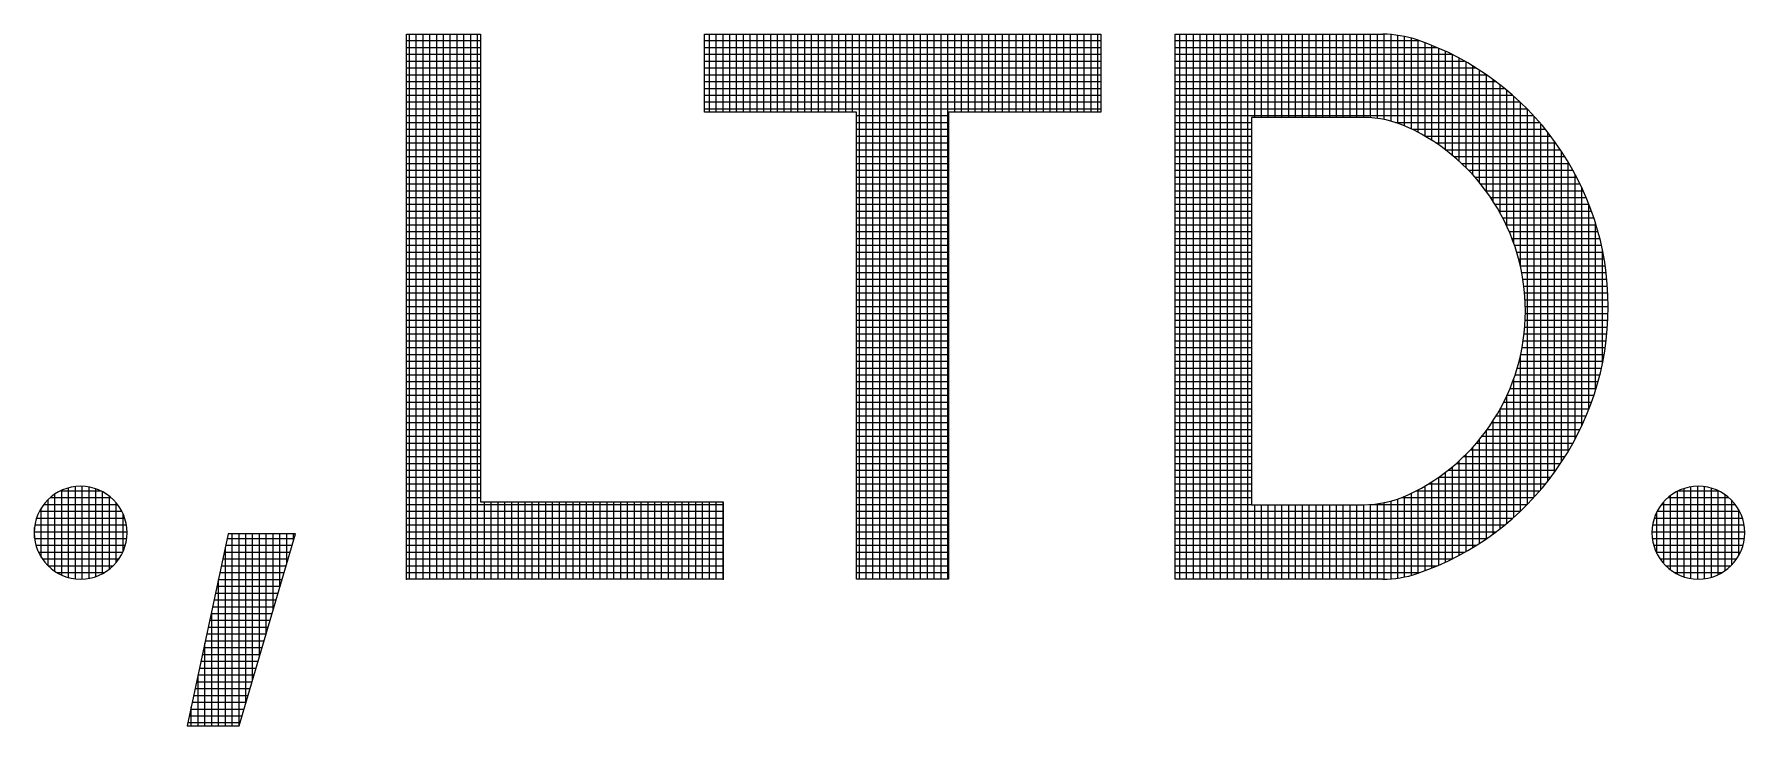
# Model space of a CAD drawing. Header units: inches. Extents: x 0 to 841, y 0 to 594.
# Drawn here: x 735.803 to 740.16, y 99.515 to 101.275 of the extents above; entities that cross this region are included whole.
import ezdxf

# ---------------------------------------------------------------- set-up
doc = ezdxf.new("R2010")
doc.units = ezdxf.units.IN
doc.header["$MEASUREMENT"] = 0
doc.layers.add('BG 한국지역난방기술주식회사 CI', color=7, linetype='Continuous')

msp = doc.modelspace()

# ---------------------------------------------------------------- linework, layer by layer
at = {"layer": 'BG 한국지역난방기술주식회사 CI', "color": 7, "linetype": 'Continuous', "lineweight": 25}
for p, q in [((736.7511, 99.8879), (736.7511, 101.2754)), ((736.7511, 101.2754), (736.9396, 101.2754)), ((736.7585, 99.8879), (736.7585, 101.2754)), ((736.7759, 99.8879), (736.7759, 101.2754)), ((736.7932, 99.8879), (736.7932, 101.2754)), ((736.8106, 99.8879), (736.8106, 101.2754)), ((736.828, 99.8879), (736.828, 101.2754)), ((736.8453, 99.8879), (736.8453, 101.2754)), ((736.8627, 99.8879), (736.8627, 101.2754)), ((736.88, 99.8879), (736.88, 101.2754)), ((736.8974, 99.8879), (736.8974, 101.2754)), ((736.9148, 99.8879), (736.9148, 101.2754)), ((736.9321, 99.8879), (736.9321, 101.2754)), ((736.9396, 101.2754), (736.9396, 100.0853)), ((737.5099, 101.0771), (737.5099, 101.2754)), ((737.5099, 101.2754), (738.5196, 101.2754)), ((737.5225, 101.0771), (737.5225, 101.2754)), ((737.5399, 101.0771), (737.5399, 101.2754)), ((737.5573, 101.0771), (737.5573, 101.2754)), ((737.5746, 101.0771), (737.5746, 101.2754)), ((737.592, 101.0771), (737.592, 101.2754)), ((737.6094, 101.0771), (737.6094, 101.2754)), ((737.6267, 101.0771), (737.6267, 101.2754)), ((737.6441, 101.0771), (737.6441, 101.2754)), ((737.6614, 101.0771), (737.6614, 101.2754)), ((737.6788, 101.0771), (737.6788, 101.2754)), ((737.6962, 101.0771), (737.6962, 101.2754)), ((737.7135, 101.0771), (737.7135, 101.2754)), ((737.7309, 101.0771), (737.7309, 101.2754)), ((737.7483, 101.0771), (737.7483, 101.2754)), ((737.7656, 101.0771), (737.7656, 101.2754)), ((737.783, 101.0771), (737.783, 101.2754)), ((737.8004, 101.0771), (737.8004, 101.2754)), ((737.8177, 101.0771), (737.8177, 101.2754)), ((737.8351, 101.0771), (737.8351, 101.2754)), ((737.8525, 101.0771), (737.8525, 101.2754)), ((737.8698, 101.0771), (737.8698, 101.2754)), ((737.8872, 101.0771), (737.8872, 101.2754)), ((737.9046, 99.8879), (737.9046, 101.2754)), ((737.9219, 99.8879), (737.9219, 101.2754)), ((737.9393, 99.8879), (737.9393, 101.2754)), ((737.9566, 99.8879), (737.9566, 101.2754)), ((737.974, 99.8879), (737.974, 101.2754)), ((737.9914, 99.8879), (737.9914, 101.2754)), ((738.0087, 99.8879), (738.0087, 101.2754)), ((738.0261, 99.8879), (738.0261, 101.2754)), ((738.0435, 99.8879), (738.0435, 101.2754)), ((738.0608, 99.8879), (738.0608, 101.2754)), ((738.0782, 99.8879), (738.0782, 101.2754)), ((738.0956, 99.8879), (738.0956, 101.2754)), ((738.1129, 99.8879), (738.1129, 101.2754)), ((738.1303, 99.8879), (738.1303, 101.2754)), ((738.1477, 101.0771), (738.1477, 101.2754)), ((738.165, 101.0771), (738.165, 101.2754)), ((738.1824, 101.0771), (738.1824, 101.2754)), ((738.1997, 101.0771), (738.1997, 101.2754)), ((738.2171, 101.0771), (738.2171, 101.2754)), ((738.2345, 101.0771), (738.2345, 101.2754)), ((738.2518, 101.0771), (738.2518, 101.2754)), ((738.2692, 101.0771), (738.2692, 101.2754)), ((738.2866, 101.0771), (738.2866, 101.2754)), ((738.3039, 101.0771), (738.3039, 101.2754)), ((738.3213, 101.0771), (738.3213, 101.2754)), ((738.3387, 101.0771), (738.3387, 101.2754)), ((738.356, 101.0771), (738.356, 101.2754)), ((738.3734, 101.0771), (738.3734, 101.2754)), ((738.3908, 101.0771), (738.3908, 101.2754)), ((738.4081, 101.0771), (738.4081, 101.2754)), ((738.4255, 101.0771), (738.4255, 101.2754)), ((738.4429, 101.0771), (738.4429, 101.2754)), ((738.4602, 101.0771), (738.4602, 101.2754)), ((738.4776, 101.0771), (738.4776, 101.2754)), ((738.4949, 101.0771), (738.4949, 101.2754)), ((738.5123, 101.0771), (738.5123, 101.2754)), ((738.5196, 101.2754), (738.5196, 101.0771)), ((738.7092, 99.8879), (738.7092, 101.2754)), ((738.7092, 101.2754), (739.2378, 101.2754)), ((738.7207, 99.8879), (738.7207, 101.2754)), ((738.738, 99.8879), (738.738, 101.2754)), ((738.7554, 99.8879), (738.7554, 101.2754)), ((738.7728, 99.8879), (738.7728, 101.2754)), ((738.7901, 99.8879), (738.7901, 101.2754)), ((738.8075, 99.8879), (738.8075, 101.2754)), ((738.8249, 99.8879), (738.8249, 101.2754)), ((738.8422, 99.8879), (738.8422, 101.2754)), ((738.8596, 99.8879), (738.8596, 101.2754)), ((738.877, 99.8879), (738.877, 101.2754)), ((738.8943, 99.8879), (738.8943, 101.2754)), ((738.9117, 101.0635), (738.9117, 101.2754)), ((738.9291, 101.0635), (738.9291, 101.2754)), ((738.9464, 101.0635), (738.9464, 101.2754)), ((738.9638, 101.0635), (738.9638, 101.2754)), ((738.9811, 101.0635), (738.9811, 101.2754)), ((738.9985, 101.0635), (738.9985, 101.2754)), ((739.0159, 101.0635), (739.0159, 101.2754)), ((739.0332, 101.0635), (739.0332, 101.2754)), ((739.0506, 101.0635), (739.0506, 101.2754)), ((739.068, 101.0635), (739.068, 101.2754)), ((739.0853, 101.0635), (739.0853, 101.2754)), ((739.1027, 101.0635), (739.1027, 101.2754)), ((739.1201, 101.0635), (739.1201, 101.2754)), ((739.1374, 101.0635), (739.1374, 101.2754)), ((739.1548, 101.0635), (739.1548, 101.2754)), ((739.1722, 101.0635), (739.1722, 101.2754)), ((739.1895, 101.0635), (739.1895, 101.2754)), ((739.2069, 101.0629), (739.2069, 101.2754)), ((739.2243, 101.0611), (739.2243, 101.2754)), ((739.2416, 101.0582), (739.2416, 101.2754)), ((739.259, 101.0541), (739.259, 101.2746)), ((739.2763, 101.0488), (739.2763, 101.2727)), ((739.2937, 101.0422), (739.2937, 101.2696)), ((736.7511, 101.2591), (736.9396, 101.2591)), ((736.7511, 101.2418), (736.9396, 101.2418)), ((736.7511, 101.2244), (736.9396, 101.2244)), ((737.5099, 101.2591), (738.5196, 101.2591)), ((737.5099, 101.2418), (738.5196, 101.2418)), ((737.5099, 101.2244), (738.5196, 101.2244)), ((738.7092, 101.2591), (739.3308, 101.2591)), ((738.7092, 101.2418), (739.3757, 101.2418)), ((738.7092, 101.2244), (739.4134, 101.2244)), ((739.3111, 101.0342), (739.3111, 101.2654)), ((739.3284, 101.0254), (739.3284, 101.2599)), ((739.3458, 101.0157), (739.3458, 101.2537)), ((739.3632, 101.0051), (739.3632, 101.247)), ((739.3805, 100.9935), (739.3805, 101.2397)), ((739.3979, 100.9809), (739.3979, 101.2319)), ((739.4153, 100.967), (739.4153, 101.2235)), ((736.7511, 101.207), (736.9396, 101.207)), ((736.7511, 101.1897), (736.9396, 101.1897)), ((737.5099, 101.207), (738.5196, 101.207)), ((737.5099, 101.1897), (738.5196, 101.1897)), ((738.7092, 101.207), (739.4463, 101.207)), ((738.7092, 101.1897), (739.4755, 101.1897)), ((739.4326, 100.9519), (739.4326, 101.2145)), ((739.45, 100.9354), (739.45, 101.2049)), ((739.4674, 100.9172), (739.4674, 101.1947)), ((739.4847, 100.8971), (739.4847, 101.1838)), ((736.7511, 101.1723), (736.9396, 101.1723)), ((736.7511, 101.1549), (736.9396, 101.1549)), ((736.7511, 101.1376), (736.9396, 101.1376)), ((737.5099, 101.1723), (738.5196, 101.1723)), ((737.5099, 101.1549), (738.5196, 101.1549)), ((737.5099, 101.1376), (738.5196, 101.1376)), ((738.7092, 101.1723), (739.502, 101.1723)), ((738.7092, 101.1549), (739.5261, 101.1549)), ((738.7092, 101.1376), (739.5482, 101.1376)), ((739.5021, 100.8746), (739.5021, 101.1722)), ((739.5195, 100.8493), (739.5195, 101.1599)), ((739.5368, 100.8202), (739.5368, 101.1467)), ((736.7511, 101.1202), (736.9396, 101.1202)), ((736.7511, 101.1029), (736.9396, 101.1029)), ((737.5099, 101.1202), (738.5196, 101.1202)), ((737.5099, 101.1029), (738.5196, 101.1029)), ((738.7092, 101.1202), (739.5687, 101.1202)), ((738.7092, 101.1029), (739.5878, 101.1029)), ((739.5542, 100.7859), (739.5542, 101.1327)), ((739.5715, 100.7432), (739.5715, 101.1177)), ((739.5889, 100.6829), (739.5889, 101.1018)), ((736.7511, 101.0855), (736.9396, 101.0855)), ((736.7511, 101.0681), (736.9396, 101.0681)), ((736.7511, 101.0508), (736.9396, 101.0508)), ((737.5099, 101.0855), (738.5196, 101.0855)), ((737.8977, 101.0771), (737.5099, 101.0771)), ((737.8977, 99.8879), (737.8977, 101.0771)), ((737.8977, 101.0681), (738.1318, 101.0681)), ((737.8977, 101.0508), (738.1318, 101.0508)), ((738.1318, 101.0771), (738.1318, 99.8879)), ((738.5196, 101.0771), (738.1318, 101.0771)), ((738.7092, 101.0855), (739.6055, 101.0855)), ((738.7092, 101.0681), (739.6221, 101.0681)), ((738.7092, 101.0508), (738.9033, 101.0508)), ((739.1877, 101.0635), (738.9033, 101.0635)), ((738.9033, 101.0635), (738.9033, 100.0776)), ((739.2704, 101.0508), (739.6376, 101.0508)), ((739.6063, 100.0786), (739.6063, 101.0847)), ((739.6236, 100.0969), (739.6236, 101.0664)), ((736.7511, 101.0334), (736.9396, 101.0334)), ((736.7511, 101.016), (736.9396, 101.016)), ((737.8977, 101.0334), (738.1318, 101.0334)), ((737.8977, 101.016), (738.1318, 101.016)), ((738.7092, 101.0334), (738.9033, 101.0334)), ((738.7092, 101.016), (738.9033, 101.016)), ((739.3128, 101.0334), (739.6521, 101.0334)), ((739.3452, 101.016), (739.6657, 101.016)), ((739.641, 100.1165), (739.641, 101.0467)), ((739.6584, 100.1377), (739.6584, 101.0255)), ((736.7511, 100.9987), (736.9396, 100.9987)), ((736.7511, 100.9813), (736.9396, 100.9813)), ((736.7511, 100.9639), (736.9396, 100.9639)), ((737.8977, 100.9987), (738.1318, 100.9987)), ((737.8977, 100.9813), (738.1318, 100.9813)), ((737.8977, 100.9639), (738.1318, 100.9639)), ((738.7092, 100.9987), (738.9033, 100.9987)), ((738.7092, 100.9813), (738.9033, 100.9813)), ((738.7092, 100.9639), (738.9033, 100.9639)), ((739.373, 100.9987), (739.6785, 100.9987)), ((739.3973, 100.9813), (739.6906, 100.9813)), ((739.419, 100.9639), (739.7018, 100.9639)), ((739.6757, 100.1607), (739.6757, 101.0026)), ((739.6931, 100.1858), (739.6931, 100.9775)), ((736.7511, 100.9466), (736.9396, 100.9466)), ((736.7511, 100.9292), (736.9396, 100.9292)), ((737.8977, 100.9466), (738.1318, 100.9466)), ((737.8977, 100.9292), (738.1318, 100.9292)), ((738.7092, 100.9466), (738.9033, 100.9466)), ((738.7092, 100.9292), (738.9033, 100.9292)), ((739.4384, 100.9466), (739.7124, 100.9466)), ((739.4561, 100.9292), (739.7224, 100.9292)), ((739.7105, 100.2134), (739.7105, 100.9499)), ((739.7278, 100.2441), (739.7278, 100.9192)), ((736.7511, 100.9118), (736.9396, 100.9118)), ((736.7511, 100.8945), (736.9396, 100.8945)), ((736.7511, 100.8771), (736.9396, 100.8771)), ((737.8977, 100.9118), (738.1318, 100.9118)), ((737.8977, 100.8945), (738.1318, 100.8945)), ((737.8977, 100.8771), (738.1318, 100.8771)), ((738.7092, 100.9118), (738.9033, 100.9118)), ((738.7092, 100.8945), (738.9033, 100.8945)), ((738.7092, 100.8771), (738.9033, 100.8771)), ((739.4722, 100.9118), (739.7317, 100.9118)), ((739.4868, 100.8945), (739.7404, 100.8945)), ((739.5003, 100.8771), (739.7485, 100.8771)), ((739.7452, 100.2789), (739.7452, 100.8844)), ((736.7511, 100.8597), (736.9396, 100.8597)), ((736.7511, 100.8424), (736.9396, 100.8424)), ((737.8977, 100.8597), (738.1318, 100.8597)), ((737.8977, 100.8424), (738.1318, 100.8424)), ((738.7092, 100.8597), (738.9033, 100.8597)), ((738.7092, 100.8424), (738.9033, 100.8424)), ((739.5125, 100.8597), (739.7561, 100.8597)), ((739.5238, 100.8424), (739.7631, 100.8424)), ((739.7626, 100.3194), (739.7626, 100.8439)), ((736.7511, 100.825), (736.9396, 100.825)), ((736.7511, 100.8077), (736.9396, 100.8077)), ((736.7511, 100.7903), (736.9396, 100.7903)), ((737.8977, 100.825), (738.1318, 100.825)), ((737.8977, 100.8077), (738.1318, 100.8077)), ((737.8977, 100.7903), (738.1318, 100.7903)), ((738.7092, 100.825), (738.9033, 100.825)), ((738.7092, 100.8077), (738.9033, 100.8077)), ((738.7092, 100.7903), (738.9033, 100.7903)), ((739.5341, 100.825), (739.7696, 100.825)), ((739.5435, 100.8077), (739.7757, 100.8077)), ((739.5521, 100.7903), (739.7812, 100.7903)), ((739.7799, 100.3689), (739.7799, 100.7944)), ((736.7511, 100.7729), (736.9396, 100.7729)), ((736.7511, 100.7556), (736.9396, 100.7556)), ((737.8977, 100.7729), (738.1318, 100.7729)), ((737.8977, 100.7556), (738.1318, 100.7556)), ((738.7092, 100.7729), (738.9033, 100.7729)), ((738.7092, 100.7556), (738.9033, 100.7556)), ((739.5599, 100.7729), (739.7862, 100.7729)), ((739.567, 100.7556), (739.7908, 100.7556)), ((736.7511, 100.7382), (736.9396, 100.7382)), ((736.7511, 100.7208), (736.9396, 100.7208)), ((736.7511, 100.7035), (736.9396, 100.7035)), ((737.8977, 100.7382), (738.1318, 100.7382)), ((737.8977, 100.7208), (738.1318, 100.7208)), ((737.8977, 100.7035), (738.1318, 100.7035)), ((738.7092, 100.7382), (738.9033, 100.7382)), ((738.7092, 100.7208), (738.9033, 100.7208)), ((738.7092, 100.7035), (738.9033, 100.7035)), ((739.5733, 100.7382), (739.7949, 100.7382)), ((739.5789, 100.7208), (739.7986, 100.7208)), ((739.5839, 100.7035), (739.8018, 100.7035)), ((739.7973, 100.4361), (739.7973, 100.7272)), ((736.7511, 100.6861), (736.9396, 100.6861)), ((736.7511, 100.6687), (736.9396, 100.6687)), ((737.8977, 100.6861), (738.1318, 100.6861)), ((737.8977, 100.6687), (738.1318, 100.6687)), ((738.7092, 100.6861), (738.9033, 100.6861)), ((738.7092, 100.6687), (738.9033, 100.6687)), ((739.5882, 100.6861), (739.8045, 100.6861)), ((739.5919, 100.6687), (739.8069, 100.6687)), ((736.7511, 100.6514), (736.9396, 100.6514)), ((736.7511, 100.634), (736.9396, 100.634)), ((736.7511, 100.6166), (736.9396, 100.6166)), ((737.8977, 100.6514), (738.1318, 100.6514)), ((737.8977, 100.634), (738.1318, 100.634)), ((737.8977, 100.6166), (738.1318, 100.6166)), ((738.7092, 100.6514), (738.9033, 100.6514)), ((738.7092, 100.634), (738.9033, 100.634)), ((738.7092, 100.6166), (738.9033, 100.6166)), ((739.5949, 100.6514), (739.8088, 100.6514)), ((739.5974, 100.634), (739.8103, 100.634)), ((739.5992, 100.6166), (739.8113, 100.6166)), ((736.7511, 100.5993), (736.9396, 100.5993)), ((736.7511, 100.5819), (736.9396, 100.5819)), ((737.8977, 100.5993), (738.1318, 100.5993)), ((737.8977, 100.5819), (738.1318, 100.5819)), ((738.7092, 100.5993), (738.9033, 100.5993)), ((738.7092, 100.5819), (738.9033, 100.5819)), ((739.6005, 100.5993), (739.812, 100.5993)), ((739.6012, 100.5819), (739.8122, 100.5819)), ((736.7511, 100.5646), (736.9396, 100.5646)), ((736.7511, 100.5472), (736.9396, 100.5472)), ((736.7511, 100.5298), (736.9396, 100.5298)), ((737.8977, 100.5646), (738.1318, 100.5646)), ((737.8977, 100.5472), (738.1318, 100.5472)), ((737.8977, 100.5298), (738.1318, 100.5298)), ((738.7092, 100.5646), (738.9033, 100.5646)), ((738.7092, 100.5472), (738.9033, 100.5472)), ((738.7092, 100.5298), (738.9033, 100.5298)), ((739.5997, 100.5298), (739.8103, 100.5298)), ((739.6008, 100.5472), (739.8114, 100.5472)), ((739.6013, 100.5646), (739.812, 100.5646)), ((736.7511, 100.5125), (736.9396, 100.5125)), ((736.7511, 100.4951), (736.9396, 100.4951)), ((737.8977, 100.5125), (738.1318, 100.5125)), ((737.8977, 100.4951), (738.1318, 100.4951)), ((738.7092, 100.5125), (738.9033, 100.5125)), ((738.7092, 100.4951), (738.9033, 100.4951)), ((739.5957, 100.4951), (739.807, 100.4951)), ((739.598, 100.5125), (739.8089, 100.5125)), ((736.7511, 100.4777), (736.9396, 100.4777)), ((736.7511, 100.4604), (736.9396, 100.4604)), ((736.7511, 100.443), (736.9396, 100.443)), ((737.8977, 100.4777), (738.1318, 100.4777)), ((737.8977, 100.4604), (738.1318, 100.4604)), ((737.8977, 100.443), (738.1318, 100.443)), ((738.7092, 100.4777), (738.9033, 100.4777)), ((738.7092, 100.4604), (738.9033, 100.4604)), ((738.7092, 100.443), (738.9033, 100.443)), ((739.5852, 100.443), (739.7987, 100.443)), ((739.5889, 100.0615), (739.5889, 100.4583)), ((739.5894, 100.4604), (739.8019, 100.4604)), ((739.5929, 100.4777), (739.8046, 100.4777)), ((736.7511, 100.4256), (736.9396, 100.4256)), ((736.7511, 100.4083), (736.9396, 100.4083)), ((737.8977, 100.4256), (738.1318, 100.4256)), ((737.8977, 100.4083), (738.1318, 100.4083)), ((738.7092, 100.4256), (738.9033, 100.4256)), ((738.7092, 100.4083), (738.9033, 100.4083)), ((739.5715, 100.0455), (739.5715, 100.398)), ((739.5751, 100.4083), (739.7909, 100.4083)), ((739.5805, 100.4256), (739.795, 100.4256)), ((736.7511, 100.3909), (736.9396, 100.3909)), ((736.7511, 100.3735), (736.9396, 100.3735)), ((736.7511, 100.3562), (736.9396, 100.3562)), ((737.8977, 100.3909), (738.1318, 100.3909)), ((737.8977, 100.3735), (738.1318, 100.3735)), ((737.8977, 100.3562), (738.1318, 100.3562)), ((738.7092, 100.3909), (738.9033, 100.3909)), ((738.7092, 100.3735), (738.9033, 100.3735)), ((738.7092, 100.3562), (738.9033, 100.3562)), ((739.5542, 100.0306), (739.5542, 100.3553)), ((739.5546, 100.3562), (739.7759, 100.3562)), ((739.5621, 100.3735), (739.7814, 100.3735)), ((739.569, 100.3909), (739.7864, 100.3909)), ((736.7511, 100.3388), (736.9396, 100.3388)), ((736.7511, 100.3214), (736.9396, 100.3214)), ((737.8977, 100.3388), (738.1318, 100.3388)), ((737.8977, 100.3214), (738.1318, 100.3214)), ((738.7092, 100.3388), (738.9033, 100.3388)), ((738.7092, 100.3214), (738.9033, 100.3214)), ((739.5368, 100.0166), (739.5368, 100.321)), ((739.5371, 100.3214), (739.7634, 100.3214)), ((739.5462, 100.3388), (739.7699, 100.3388)), ((736.7511, 100.3041), (736.9396, 100.3041)), ((736.7511, 100.2867), (736.9396, 100.2867)), ((736.7511, 100.2694), (736.9396, 100.2694)), ((737.8977, 100.3041), (738.1318, 100.3041)), ((737.8977, 100.2867), (738.1318, 100.2867)), ((737.8977, 100.2694), (738.1318, 100.2694)), ((738.7092, 100.3041), (738.9033, 100.3041)), ((738.7092, 100.2867), (738.9033, 100.2867)), ((738.7092, 100.2694), (738.9033, 100.2694)), ((739.5021, 99.991), (739.5021, 100.2666)), ((739.5041, 100.2694), (739.7407, 100.2694)), ((739.5161, 100.2867), (739.7488, 100.2867)), ((739.5195, 100.0034), (739.5195, 100.2919)), ((739.527, 100.3041), (739.7563, 100.3041)), ((736.7511, 100.252), (736.9396, 100.252)), ((736.7511, 100.2346), (736.9396, 100.2346)), ((737.8977, 100.252), (738.1318, 100.252)), ((737.8977, 100.2346), (738.1318, 100.2346)), ((738.7092, 100.252), (738.9033, 100.252)), ((738.7092, 100.2346), (738.9033, 100.2346)), ((739.4674, 99.9685), (739.4674, 100.224)), ((739.4768, 100.2346), (739.7227, 100.2346)), ((739.4847, 99.9794), (739.4847, 100.2441)), ((739.491, 100.252), (739.732, 100.252)), ((736.7511, 100.2173), (736.9396, 100.2173)), ((736.7511, 100.1999), (736.9396, 100.1999)), ((736.7511, 100.1825), (736.9396, 100.1825)), ((737.8977, 100.2173), (738.1318, 100.2173)), ((737.8977, 100.1999), (738.1318, 100.1999)), ((737.8977, 100.1825), (738.1318, 100.1825)), ((738.7092, 100.2173), (738.9033, 100.2173)), ((738.7092, 100.1999), (738.9033, 100.1999)), ((738.7092, 100.1825), (738.9033, 100.1825)), ((739.4251, 100.1825), (739.6909, 100.1825)), ((739.4326, 99.9487), (739.4326, 100.1892)), ((739.444, 100.1999), (739.7022, 100.1999)), ((739.45, 99.9583), (739.45, 100.2058)), ((739.4611, 100.2173), (739.7128, 100.2173)), ((736.7511, 100.1652), (736.9396, 100.1652)), ((736.7511, 100.1478), (736.9396, 100.1478)), ((737.8977, 100.1652), (738.1318, 100.1652)), ((737.8977, 100.1478), (738.1318, 100.1478)), ((738.7092, 100.1652), (738.9033, 100.1652)), ((738.7092, 100.1478), (738.9033, 100.1478)), ((739.3632, 99.9163), (739.3632, 100.1361)), ((739.3805, 99.9236), (739.3805, 100.1477)), ((739.3807, 100.1478), (739.6662, 100.1478)), ((739.3979, 99.9314), (739.3979, 100.1603)), ((739.4041, 100.1652), (739.6789, 100.1652)), ((739.4153, 99.9398), (739.4153, 100.1741)), ((735.8382, 99.9219), (735.8382, 100.0907)), ((735.8436, 100.0957), (735.9982, 100.0957)), ((735.8555, 99.9078), (735.8555, 100.1048)), ((735.8703, 100.1131), (735.9716, 100.1131)), ((735.8729, 99.8983), (735.8729, 100.1143)), ((735.8903, 99.8921), (735.8903, 100.1204)), ((735.9076, 99.8889), (735.9076, 100.1237)), ((735.925, 99.8882), (735.925, 100.1244)), ((735.9424, 99.8901), (735.9424, 100.1225)), ((735.9597, 99.8947), (735.9597, 100.1179)), ((735.9771, 99.9023), (735.9771, 100.1103)), ((735.9945, 99.9138), (735.9945, 100.0988)), ((736.7511, 100.1304), (736.9396, 100.1304)), ((736.7511, 100.1131), (736.9396, 100.1131)), ((736.7511, 100.0957), (736.9396, 100.0957)), ((737.8977, 100.1304), (738.1318, 100.1304)), ((737.8977, 100.1131), (738.1318, 100.1131)), ((737.8977, 100.0957), (738.1318, 100.0957)), ((738.7092, 100.1304), (738.9033, 100.1304)), ((738.7092, 100.1131), (738.9033, 100.1131)), ((738.7092, 100.0957), (738.9033, 100.0957)), ((739.2763, 99.8906), (739.2763, 100.0924)), ((739.2855, 100.0957), (739.6226, 100.0957)), ((739.2937, 99.8936), (739.2937, 100.099)), ((739.3111, 99.8979), (739.3111, 100.107)), ((739.3233, 100.1131), (739.6381, 100.1131)), ((739.3284, 99.9033), (739.3284, 100.1158)), ((739.3458, 99.9096), (739.3458, 100.1255)), ((739.3541, 100.1304), (739.6526, 100.1304)), ((739.9646, 100.0957), (740.1192, 100.0957)), ((739.9709, 99.9118), (739.9709, 100.1008)), ((739.9883, 99.901), (739.9883, 100.1116)), ((739.9913, 100.1131), (740.0926, 100.1131)), ((740.0057, 99.8938), (740.0057, 100.1188)), ((740.023, 99.8896), (740.023, 100.123)), ((740.0404, 99.8881), (740.0404, 100.1245)), ((740.0577, 99.8892), (740.0577, 100.1234)), ((740.0751, 99.8929), (740.0751, 100.1197)), ((740.0925, 99.8995), (740.0925, 100.1131)), ((740.1098, 99.9096), (740.1098, 100.103)), ((735.8161, 100.061), (736.0257, 100.061)), ((735.8208, 99.9435), (735.8208, 100.0691)), ((735.8272, 100.0783), (736.0146, 100.0783)), ((736.0118, 99.9308), (736.0118, 100.0818)), ((736.0292, 99.9589), (736.0292, 100.0537)), ((736.7511, 100.0783), (737.5581, 100.0783)), ((736.7511, 100.061), (737.5581, 100.061)), ((736.9396, 100.0853), (737.5581, 100.0853)), ((736.9495, 99.8879), (736.9495, 100.0853)), ((736.9669, 99.8879), (736.9669, 100.0853)), ((736.9842, 99.8879), (736.9842, 100.0853)), ((737.0016, 99.8879), (737.0016, 100.0853)), ((737.019, 99.8879), (737.019, 100.0853)), ((737.0363, 99.8879), (737.0363, 100.0853)), ((737.0537, 99.8879), (737.0537, 100.0853)), ((737.0711, 99.8879), (737.0711, 100.0853)), ((737.0884, 99.8879), (737.0884, 100.0853)), ((737.1058, 99.8879), (737.1058, 100.0853)), ((737.1231, 99.8879), (737.1231, 100.0853)), ((737.1405, 99.8879), (737.1405, 100.0853)), ((737.1579, 99.8879), (737.1579, 100.0853)), ((737.1752, 99.8879), (737.1752, 100.0853)), ((737.1926, 99.8879), (737.1926, 100.0853)), ((737.21, 99.8879), (737.21, 100.0853)), ((737.2273, 99.8879), (737.2273, 100.0853)), ((737.2447, 99.8879), (737.2447, 100.0853)), ((737.2621, 99.8879), (737.2621, 100.0853)), ((737.2794, 99.8879), (737.2794, 100.0853)), ((737.2968, 99.8879), (737.2968, 100.0853)), ((737.3142, 99.8879), (737.3142, 100.0853)), ((737.3315, 99.8879), (737.3315, 100.0853)), ((737.3489, 99.8879), (737.3489, 100.0853)), ((737.3663, 99.8879), (737.3663, 100.0853)), ((737.3836, 99.8879), (737.3836, 100.0853)), ((737.401, 99.8879), (737.401, 100.0853)), ((737.4183, 99.8879), (737.4183, 100.0853)), ((737.4357, 99.8879), (737.4357, 100.0853)), ((737.4531, 99.8879), (737.4531, 100.0853)), ((737.4704, 99.8879), (737.4704, 100.0853)), ((737.4878, 99.8879), (737.4878, 100.0853)), ((737.5052, 99.8879), (737.5052, 100.0853)), ((737.5225, 99.8879), (737.5225, 100.0853)), ((737.5399, 99.8879), (737.5399, 100.0853)), ((737.5573, 99.8879), (737.5573, 100.0853)), ((737.5581, 100.0853), (737.5581, 99.8879)), ((737.8977, 100.0783), (738.1318, 100.0783)), ((737.8977, 100.061), (738.1318, 100.061)), ((738.7092, 100.0783), (738.9033, 100.0783)), ((738.7092, 100.061), (739.5884, 100.061)), ((738.9033, 100.0776), (739.1877, 100.0776)), ((738.9117, 99.8879), (738.9117, 100.0776)), ((738.9291, 99.8879), (738.9291, 100.0776)), ((738.9464, 99.8879), (738.9464, 100.0776)), ((738.9638, 99.8879), (738.9638, 100.0776)), ((738.9811, 99.8879), (738.9811, 100.0776)), ((738.9985, 99.8879), (738.9985, 100.0776)), ((739.0159, 99.8879), (739.0159, 100.0776)), ((739.0332, 99.8879), (739.0332, 100.0776)), ((739.0506, 99.8879), (739.0506, 100.0776)), ((739.068, 99.8879), (739.068, 100.0776)), ((739.0853, 99.8879), (739.0853, 100.0776)), ((739.1027, 99.8879), (739.1027, 100.0776)), ((739.1201, 99.8879), (739.1201, 100.0776)), ((739.1374, 99.8879), (739.1374, 100.0776)), ((739.1548, 99.8879), (739.1548, 100.0776)), ((739.1722, 99.8879), (739.1722, 100.0776)), ((739.1895, 99.8879), (739.1895, 100.0777)), ((739.2069, 99.8879), (739.2069, 100.0783)), ((739.2073, 100.0783), (739.606, 100.0783)), ((739.2243, 99.8879), (739.2243, 100.0801)), ((739.2416, 99.8879), (739.2416, 100.083)), ((739.259, 99.8887), (739.259, 100.0871)), ((739.9362, 99.9535), (739.9362, 100.0591)), ((739.9371, 100.061), (740.1467, 100.061)), ((739.9482, 100.0783), (740.1356, 100.0783)), ((739.9536, 99.9278), (739.9536, 100.0848)), ((740.1272, 99.9245), (740.1272, 100.0881)), ((740.1446, 99.9477), (740.1446, 100.0649)), ((735.8028, 100.0089), (736.0391, 100.0089)), ((735.8034, 99.9933), (735.8034, 100.0193)), ((735.8044, 100.0263), (736.0374, 100.0263)), ((735.8088, 100.0436), (736.0331, 100.0436)), ((736.2972, 100.0033), (736.1925, 99.5147)), ((736.4682, 100.0033), (736.2972, 100.0033)), ((736.307, 99.5147), (736.307, 100.0033)), ((736.3244, 99.5147), (736.3244, 100.0033)), ((736.3251, 99.5147), (736.4682, 100.0033)), ((736.3417, 99.5716), (736.3417, 100.0033)), ((736.3591, 99.6309), (736.3591, 100.0033)), ((736.3765, 99.6901), (736.3765, 100.0033)), ((736.3938, 99.7494), (736.3938, 100.0033)), ((736.4112, 99.8087), (736.4112, 100.0033)), ((736.4286, 99.868), (736.4286, 100.0033)), ((736.4459, 99.9272), (736.4459, 100.0033)), ((736.4633, 99.9865), (736.4633, 100.0033)), ((736.7511, 100.0436), (737.5581, 100.0436)), ((736.7511, 100.0263), (737.5581, 100.0263)), ((736.7511, 100.0089), (737.5581, 100.0089)), ((737.8977, 100.0436), (738.1318, 100.0436)), ((737.8977, 100.0263), (738.1318, 100.0263)), ((737.8977, 100.0089), (738.1318, 100.0089)), ((738.7092, 100.0436), (739.5694, 100.0436)), ((738.7092, 100.0263), (739.5489, 100.0263)), ((738.7092, 100.0089), (739.5268, 100.0089)), ((739.9238, 100.0089), (740.1601, 100.0089)), ((739.9254, 100.0263), (740.1584, 100.0263)), ((739.9298, 100.0436), (740.1541, 100.0436)), ((735.8037, 99.9915), (736.0382, 99.9915)), ((735.8072, 99.9742), (736.0347, 99.9742)), ((736.2897, 99.5147), (736.2897, 99.968)), ((736.291, 99.9742), (736.4597, 99.9742)), ((736.2947, 99.9915), (736.4648, 99.9915)), ((736.7511, 99.9915), (737.5581, 99.9915)), ((736.7511, 99.9742), (737.5581, 99.9742)), ((737.8977, 99.9915), (738.1318, 99.9915)), ((737.8977, 99.9742), (738.1318, 99.9742)), ((738.7092, 99.9915), (739.5028, 99.9915)), ((738.7092, 99.9742), (739.4764, 99.9742)), ((739.9247, 99.9915), (740.1592, 99.9915)), ((739.9282, 99.9742), (740.1557, 99.9742)), ((735.8136, 99.9568), (736.0283, 99.9568)), ((735.8235, 99.9394), (736.0184, 99.9394)), ((735.838, 99.9221), (736.0038, 99.9221)), ((736.2798, 99.9221), (736.4444, 99.9221)), ((736.2835, 99.9394), (736.4495, 99.9394)), ((736.2872, 99.9568), (736.4546, 99.9568)), ((736.7511, 99.9568), (737.5581, 99.9568)), ((736.7511, 99.9394), (737.5581, 99.9394)), ((736.7511, 99.9221), (737.5581, 99.9221)), ((737.8977, 99.9568), (738.1318, 99.9568)), ((737.8977, 99.9394), (738.1318, 99.9394)), ((737.8977, 99.9221), (738.1318, 99.9221)), ((738.7092, 99.9568), (739.4473, 99.9568)), ((738.7092, 99.9394), (739.4146, 99.9394)), ((738.7092, 99.9221), (739.377, 99.9221)), ((739.9346, 99.9568), (740.1493, 99.9568)), ((739.9445, 99.9394), (740.1394, 99.9394)), ((739.959, 99.9221), (740.1248, 99.9221)), ((735.8605, 99.9047), (735.9813, 99.9047)), ((736.2723, 99.5147), (736.2723, 99.887)), ((736.2724, 99.8873), (736.4342, 99.8873)), ((736.2761, 99.9047), (736.4393, 99.9047)), ((736.7511, 99.9047), (737.5581, 99.9047)), ((737.5581, 99.8879), (736.7511, 99.8879)), ((737.8977, 99.9047), (738.1318, 99.9047)), ((738.1318, 99.8879), (737.8977, 99.8879)), ((738.7092, 99.9047), (739.3324, 99.9047)), ((739.2378, 99.8879), (738.7092, 99.8879)), ((739.9815, 99.9047), (740.1023, 99.9047)), ((736.2612, 99.8352), (736.419, 99.8352)), ((736.2649, 99.8526), (736.4241, 99.8526)), ((736.2686, 99.87), (736.4292, 99.87)), ((736.2537, 99.8005), (736.4088, 99.8005)), ((736.2549, 99.5147), (736.2549, 99.806)), ((736.2575, 99.8179), (736.4139, 99.8179)), ((736.2426, 99.7484), (736.3935, 99.7484)), ((736.2463, 99.7658), (736.3986, 99.7658)), ((736.25, 99.7832), (736.4037, 99.7832)), ((736.2351, 99.7137), (736.3834, 99.7137)), ((736.2376, 99.5147), (736.2376, 99.725)), ((736.2389, 99.7311), (736.3885, 99.7311)), ((736.224, 99.6616), (736.3681, 99.6616)), ((736.2277, 99.679), (736.3732, 99.679)), ((736.2314, 99.6963), (736.3783, 99.6963)), ((736.2165, 99.6269), (736.3579, 99.6269)), ((736.2202, 99.6442), (736.363, 99.6442)), ((736.2202, 99.5147), (736.2202, 99.644)), ((736.2053, 99.5748), (736.3427, 99.5748)), ((736.2091, 99.5921), (736.3478, 99.5921)), ((736.2128, 99.6095), (736.3528, 99.6095)), ((736.1942, 99.5227), (736.3274, 99.5227)), ((736.1979, 99.54), (736.3325, 99.54)), ((736.2016, 99.5574), (736.3376, 99.5574)), ((736.2028, 99.5147), (736.2028, 99.563)), ((736.1925, 99.5147), (736.3251, 99.5147))]:
    msp.add_line(p, q, dxfattribs=at)
for centre, radius, start, end in [((739.2378, 101.0019), 0.2735, 71.2107, 90), ((739.0948, 100.5816), 0.7174, 288.7893, 71.2107), ((739.1877, 100.7901), 0.2735, 65.0962, 90), ((739.0858, 100.5706), 0.5155, 294.9038, 65.0962), ((735.9209, 100.0063), 0.1182, 0, 180), ((739.1877, 100.3511), 0.2735, 270, 294.9038), ((740.0419, 100.0063), 0.1182, 0, 180), ((735.9209, 100.0063), 0.1182, 180, 0), ((740.0419, 100.0063), 0.1182, 180, 0), ((739.2378, 100.1613), 0.2735, 270, 288.7895)]:
    msp.add_arc(centre, radius, start, end, dxfattribs=at)
for p in [(736.7511, 99.8879), (736.7511, 99.8879), (737.5581, 99.8879), (737.5581, 99.8879)]:
    msp.add_point(p, dxfattribs=at)

doc.saveas('drawing.dxf')
